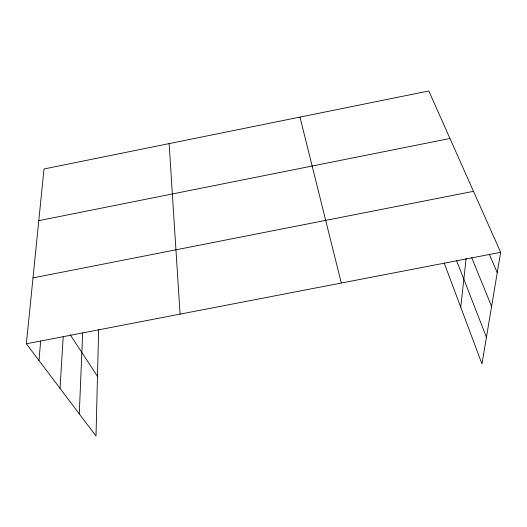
<?xml version="1.0" encoding="UTF-8"?>
<svg xmlns="http://www.w3.org/2000/svg" width="527" height="527" viewBox="0 0 527 527"><rect width="100%" height="100%" fill="white"/><g stroke="black" fill="none" stroke-linecap="round" stroke-linejoin="round"><path stroke-width="0.79" d="M98.628 329.718L96.006 436.027L26.35 343.782L43.998 168.976L428.813 90.973L500.65 252.301L481.968 363.913L444.189 262.973M79.281 413.873L82.653 332.992M60.012 388.359L63.233 336.654M38.985 360.508L40.658 341.028M460.756 307.241L466.131 258.335M38.781 220.648L449.972 138.496M32.997 277.913L473.496 191.321M26.35 343.782L500.65 252.301M70.21 334.724L97.482 376.344M489.431 254.495L497.251 272.624M471.718 257.736L491.599 306.378M456.685 260.865L486.434 337.208M299.962 117.093L341.305 283.039M169.134 143.614L180.069 314.132"/></g></svg>
